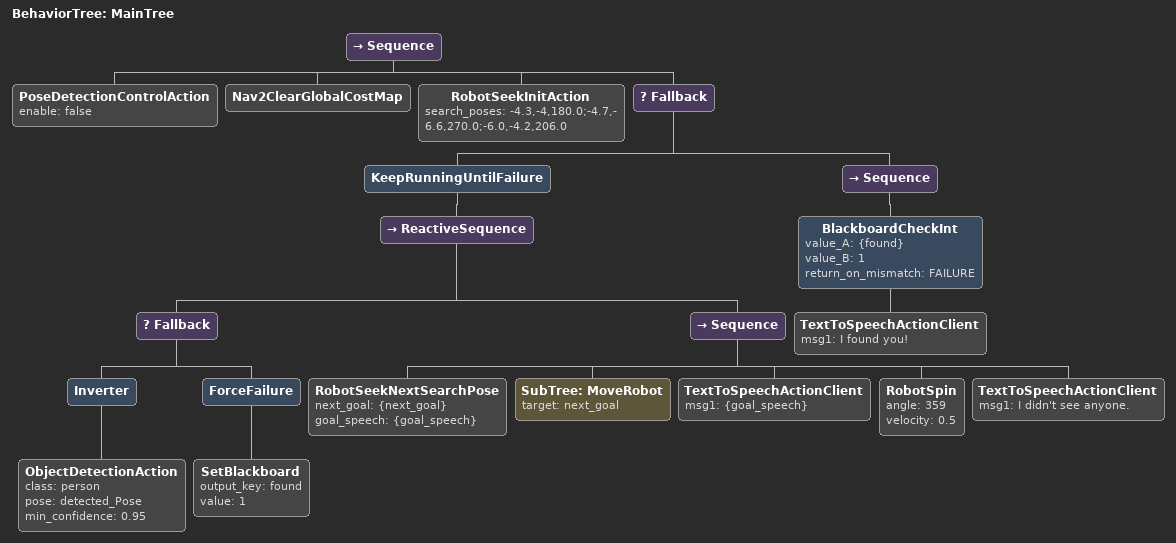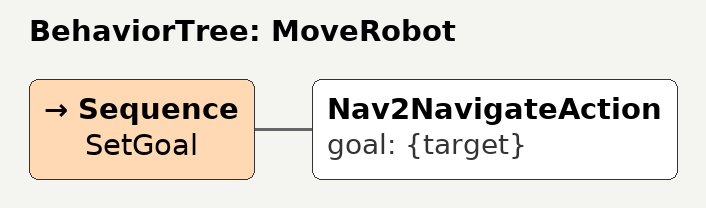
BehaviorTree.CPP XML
<root BTCPP_format="4" main_tree_to_execute="MainTree">
	<BehaviorTree ID="MainTree">
		<Sequence>
      <PoseDetectionControlAction enable="false" />
			<Nav2ClearGlobalCostMap />
			<RobotSeekInitAction search_poses="-4.3,-4,180.0;-4.7,-6.6,270.0;-6.0,-4.2,206.0" />
			<!-- RobotSeekInitAction search_poses="-4.3,-4,180.0;0.75,-3.7,206.0;0.71,-6.0,206.0;-4.7,-6.6,270.0;-6.0,-4.2,206.0;-6.4,-1.9,0.0;-8.0,1.5,90.0;-4.4,0.95,218.0"
				/ -->
			<Fallback>
				<KeepRunningUntilFailure>
					<ReactiveSequence>
  					<Fallback>
							<Inverter>
							  <ObjectDetectionAction class="person" pose="detected_Pose" min_confidence="0.95" />
							</Inverter>
							<ForceFailure>
								<SetBlackboard output_key="found" value="1" />
							</ForceFailure>
						</Fallback>
						<Sequence>
							<RobotSeekNextSearchPose next_goal="{next_goal}" goal_speech="{goal_speech}" />
							<SubTree ID="MoveRobot" target="next_goal" />
							<TextToSpeechActionClient msg1="{goal_speech}" />
							<RobotSpin angle="359" velocity="0.5" />
							<TextToSpeechActionClient msg1="I didn't see anyone." />
						</Sequence>
					</ReactiveSequence>
				</KeepRunningUntilFailure>
				<Sequence>
					<BlackboardCheckInt value_A="{found}" value_B="1" return_on_mismatch="FAILURE">
						<TextToSpeechActionClient msg1="I found you!" />
					</BlackboardCheckInt>
				</Sequence>
			</Fallback>
		</Sequence>
	</BehaviorTree>

	<BehaviorTree ID="MoveRobot">
		<Sequence name="SetGoal">
			<Nav2NavigateAction goal="{target}" />
		</Sequence>
	</BehaviorTree>
</root>
